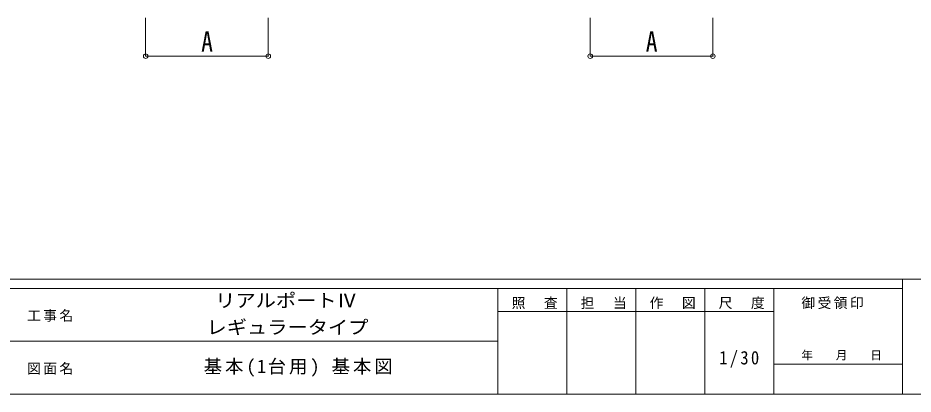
# Model space of a CAD drawing. Units: millimetres at full size, sheet at 1:30; details may follow other scales. Extents: x -8385 to 8479, y -5853 to 5787.
# Drawn here: x -383 to 5456, y -5853 to -3395 of the extents above; entities that cross this region are included whole.
import ezdxf
from ezdxf.enums import TextEntityAlignment as Align

# ---------------------------------------------------------------- set-up
doc = ezdxf.new("R2010")
doc.units = ezdxf.units.MM
doc.header["$LTSCALE"] = 30
doc.header["$PDMODE"] = 32
doc.header["$PDSIZE"] = 30
for name, color, linetype, lineweight in [('0-1_本体', 4, 'Continuous', 9), ('0-6_OTH_LINE', 7, 'Continuous', 9), ('F-0_240', 7, 'Continuous', 9)]:
    doc.layers.add(name, color=color, linetype=linetype, lineweight=lineweight)
doc.styles.add('ＭＳ ゴシック', font='')
doc.styles.get('ＭＳ ゴシック').set_extended_font_data('MS Gothic')

msp = doc.modelspace()

# ---------------------------------------------------------------- linework, layer by layer
at = {"layer": '0-6_OTH_LINE', "color": 6}
for p, q in [((450.13, -3645.47), (450.13, -3395.49)), ((1250.13, -3645.47), (1250.13, -3395.49)), ((3350.13, -3645.47), (3350.13, -3395.49)), ((4150.13, -3645.47), (4150.13, -3395.49)), ((450.13, -3645.47), (1250.13, -3645.47)), ((3350.13, -3645.47), (4150.13, -3645.47))]:
    msp.add_line(p, q, dxfattribs=at)
for p in [(450.13, -3645.47), (1250.13, -3645.47), (3350.13, -3645.47), (4150.13, -3645.47)]:
    msp.add_point(p, dxfattribs=at)
at = {"layer": 'F-0_240', "color": 5}
for p, q in [((-8385.45, -5102.66), (8054.55, -5102.66)), ((5387.79, -5102.66), (5387.79, -5852.66)), ((-8385.45, -5162.66), (5387.79, -5162.66)), ((2747.79, -5162.66), (2747.79, -5852.66)), ((3197.79, -5162.66), (3197.79, -5852.66)), ((3647.79, -5162.66), (3647.79, -5852.66)), ((4097.79, -5162.66), (4097.79, -5852.66)), ((4547.79, -5162.66), (4547.79, -5852.66)), ((2747.79, -5312.66), (4547.79, -5312.66)), ((-3402.21, -5507.66), (2747.79, -5507.66)), ((4547.79, -5657.66), (5387.79, -5657.66)), ((-8385.45, -5852.66), (8054.55, -5852.66))]:
    msp.add_line(p, q, dxfattribs=at)

# ---------------------------------------------------------------- texts
at = {"layer": '0-1_本体', "color": 7, "style": 'ＭＳ ゴシック', "width": 1.1}
msp.add_text('リアルポートⅣ', height=87.98, dxfattribs=at).set_placement((903.83, -5311.36), align=Align.BOTTOM_LEFT)
at = {"layer": '0-6_OTH_LINE', "style": 'ＭＳ ゴシック', "width": 0.85}
for p in [(812.63, -3655.47), (3712.63, -3655.47)]:
    msp.add_text('A', height=132, dxfattribs=at).set_placement(p, align=Align.BOTTOM_LEFT)
at = {"layer": 'F-0_240', "style": 'ＭＳ ゴシック', "width": 1.1}
msp.add_text('\u3000レギュラータイプ', height=87.98, dxfattribs=at).set_placement((715.38, -5486.35), align=Align.BOTTOM_LEFT)
at = {"layer": 'F-0_240', "style": 'ＭＳ ゴシック'}
msp.add_text('年\u3000\u3000月\u3000\u3000日', height=54.99, dxfattribs=at).set_placement((4727.79, -5642.66), align=Align.BOTTOM_LEFT)
at = {"layer": 'F-0_240', "attachment_point": 7, "style": 'ＭＳ ゴシック'}
for s, insert, char_height in [('\\T1.17;照\u3000査', (2837.79, -5297.66), 65.98), ('\\T1.17;担\u3000当', (3287.79, -5297.66), 65.98), ('\\T1.17;作\u3000図', (3737.79, -5297.66), 65.98), ('\\T1.17;尺\u3000度', (4187.79, -5297.66), 65.98), ('\\T1.17;御受領印', (4727.79, -5297.66), 65.98), ('\\T1.17;工事名', (-323.11, -5380.16), 65.98), ('\\T1.28;\\W0.9;1/30', (4191.54, -5680.16), 87.98), ('\\T1.17;図面名', (-323.11, -5725.16), 65.98), ('\\T1.16;基本(1台用)\\~基本図', (828.8, -5738.74), 87.98)]:
    msp.add_mtext(s, dxfattribs=dict(at, insert=insert, char_height=char_height))

doc.saveas('drawing.dxf')
